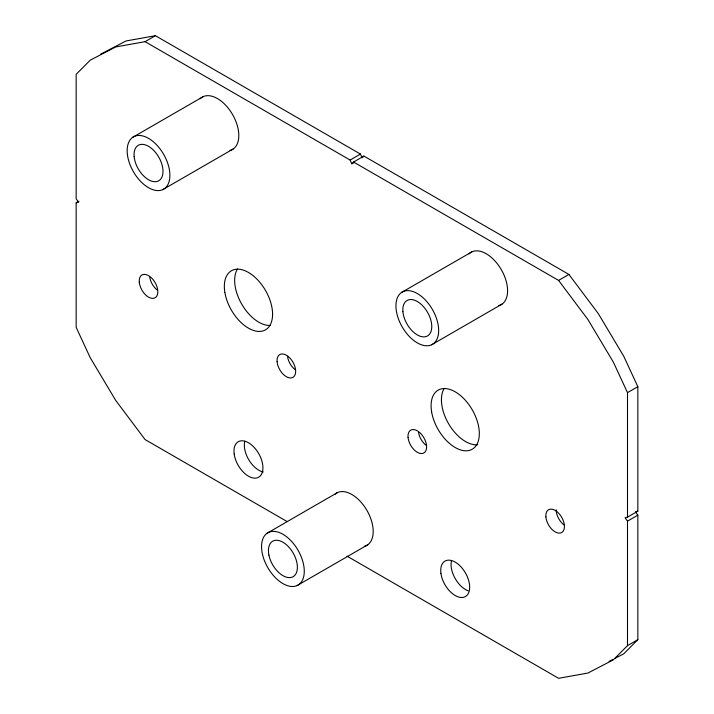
<?xml version="1.0" encoding="UTF-8"?>
<svg xmlns="http://www.w3.org/2000/svg" width="714" height="714" viewBox="0 0 714 714"><rect width="100%" height="100%" fill="white"/><g stroke="black" fill="none" stroke-linecap="round" stroke-linejoin="round"><path stroke-width="1.07" d="M287.099 521.559L145.076 439.565L115.695 400.375L90.241 357.723L76.157 327.324L76.157 202.821L78.576 202.223L76.157 198.84L76.157 74.327L90.241 60.181L115.695 46.937L145.076 41.671L350.11 160.043L351.832 163.818L353.555 162.033L363.89 156.063L568.924 274.435L598.305 313.624L623.759 356.277L637.843 386.676L637.843 511.179L627.499 517.15L625.089 517.748L627.499 521.131L627.499 645.635L613.424 659.781L587.97 673.034L558.58 678.3L347.004 556.144M362.739 157.258L363.89 156.063M636.031 512.625L637.843 515.16L637.843 639.673L623.759 653.819L614.95 658.397M145.076 41.671L155.42 35.7L360.445 154.072L362.168 157.856M132.652 137.356L203.151 96.649M76.157 202.821L78.977 201.187M162.819 189.612A30.211 17.448 60 0 0 155.125 143.371A30.211 17.448 60 0 0 127.627 156.089A30.211 17.448 60 0 0 162.819 189.612L233.317 148.914M350.11 160.043L360.445 154.072M351.832 163.818L353.707 162.738M401.429 292.526L471.927 251.828M431.595 344.791A30.211 17.448 60 0 0 423.902 298.55A30.211 17.448 60 0 0 396.404 311.268A30.211 17.448 60 0 0 431.595 344.791L502.094 304.084M353.555 162.033L558.58 280.406L568.924 274.435M267.036 533.26L337.535 492.553M627.499 517.15L627.499 392.646L637.843 386.676M297.211 585.516A30.211 17.448 60 0 0 289.518 539.284A30.211 17.448 60 0 0 262.02 551.993A30.211 17.448 60 0 0 297.211 585.516L367.71 544.818M627.499 521.131L637.843 515.16M627.499 645.635L637.843 639.673M100.576 54.219L126.03 40.966L155.42 35.7M609.078 661.459L612.987 659.424M635.424 511.777L637.843 511.179M558.58 280.406L587.97 319.595L613.424 362.248L627.499 392.646M426.187 445.357A13.155 7.595 60 0 1 418.449 431.961M200.161 98.755A30.211 17.448 60 0 1 232.55 114.517A30.211 17.448 60 0 1 229.997 150.449M468.937 253.934A30.211 17.448 60 0 1 501.326 269.696A30.211 17.448 60 0 1 498.774 305.619M270.115 325.459A34.111 19.697 60 0 1 241.734 304.182A34.111 19.697 60 0 1 237.494 268.964M334.545 494.659A30.211 17.448 60 0 1 366.942 510.421A30.211 17.448 60 0 1 364.39 546.353M157.41 290.179A13.155 7.595 60 0 1 149.672 276.782M295.239 369.754A13.155 7.595 60 0 1 287.51 356.357M263.261 471.963A20.465 11.817 60 0 1 248.883 459.95A20.465 11.817 60 0 1 244.777 441.243M468.259 590.844A20.465 11.817 60 0 1 451.525 560.606M477.604 444.786A34.111 19.697 60 0 1 448.785 424.062A34.111 19.697 60 0 1 444.251 388.327M564.015 524.933A13.155 7.595 60 0 1 556.17 509.787M408.051 437.334A13.155 7.595 60 0 0 422.768 453.399A13.155 7.595 60 0 0 421.09 433.925A13.155 7.595 60 0 0 408.051 437.334M224.865 292.472A34.111 19.697 60 0 0 264.599 330.314A34.111 19.697 60 0 0 255.907 278.112A34.111 19.697 60 0 0 224.865 292.472M268.919 555.117A20.465 11.817 60 0 0 293.106 576.68A20.465 11.817 60 0 0 286.707 544.996A20.465 11.817 60 0 0 268.919 555.117M134.134 156.464A20.465 11.817 60 0 0 157.035 181.454A20.465 11.817 60 0 0 154.411 151.154A20.465 11.817 60 0 0 134.134 156.464M545.889 516.909A13.155 7.595 60 0 0 560.606 532.983A13.155 7.595 60 0 0 558.919 513.5A13.155 7.595 60 0 0 545.889 516.909M402.91 311.643A20.465 11.817 60 0 0 425.812 336.633A20.465 11.817 60 0 0 423.188 306.333A20.465 11.817 60 0 0 402.91 311.643M234.183 454.006A20.465 11.817 60 0 0 257.683 477.666A20.465 11.817 60 0 0 253.497 446.705A20.465 11.817 60 0 0 234.183 454.006M440.94 573.378A20.465 11.817 60 0 0 464.43 597.029A20.465 11.817 60 0 0 460.253 566.077A20.465 11.817 60 0 0 440.94 573.378M431.613 411.835A34.111 19.697 60 0 0 471.347 449.686A34.111 19.697 60 0 0 462.663 397.484A34.111 19.697 60 0 0 431.613 411.835M277.103 361.73A13.155 7.595 60 0 0 291.83 377.804A13.155 7.595 60 0 0 290.143 358.321A13.155 7.595 60 0 0 277.103 361.73M139.275 282.155A13.155 7.595 60 0 0 153.992 298.22A13.155 7.595 60 0 0 152.305 278.746A13.155 7.595 60 0 0 139.275 282.155"/></g></svg>
